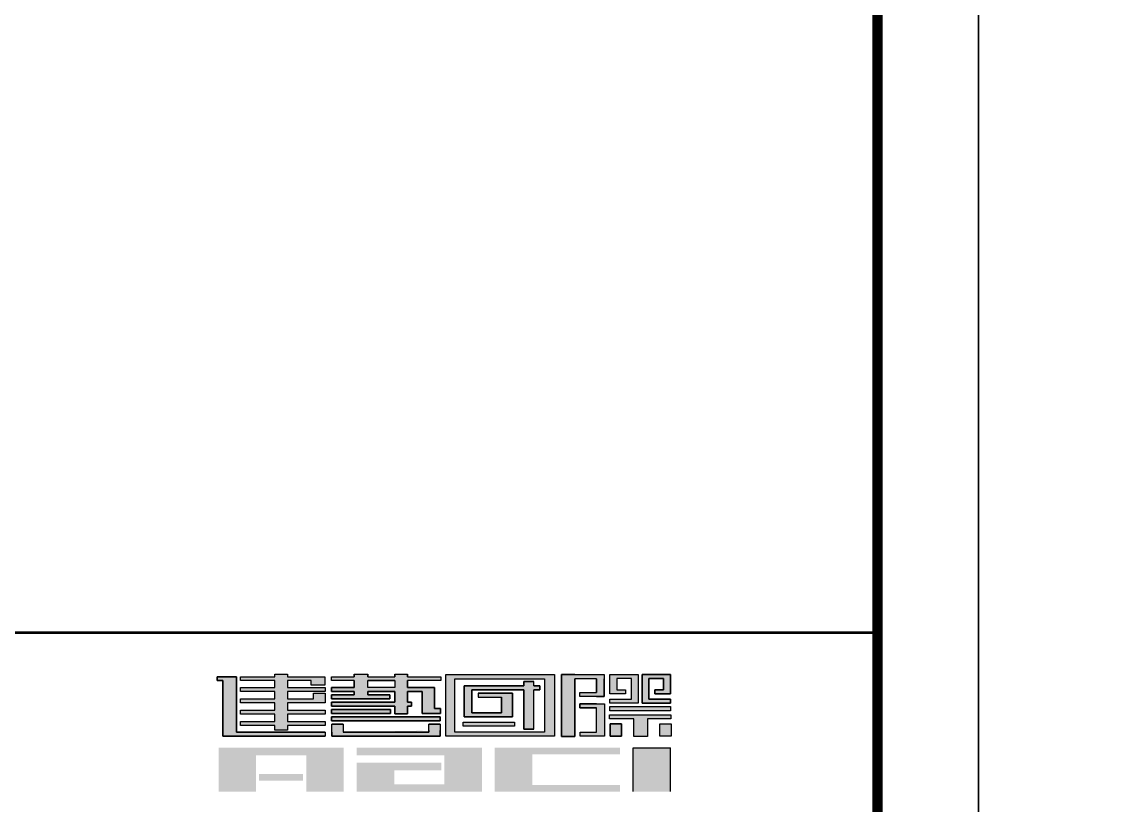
# Model space of a CAD drawing. Extents: x -737978 to 768813, y -372247 to 1140308.
# Drawn here: x -361924 to -351233, y -7196 to 558 of the extents above; entities that cross this region are included whole.
import ezdxf

# ---------------------------------------------------------------- set-up
doc = ezdxf.new("R2010")
doc.units = 0
doc.header["$LTSCALE"] = 1000
doc.header["$MEASUREMENT"] = 0
doc.layers.get('0').update_dxf_attribs({"linetype": 'CONTINUOUS'})
doc.layers.add('PUB_TITLE', color=4, linetype='CONTINUOUS')

# ---------------------------------------------------------------- blocks, each defined once
blk = doc.blocks.new('TQ1')
for points in [[(-48411.3, -392658.4), (-48278.4, -392658.4), (-48278.4, -393041.3), (-47666.3, -393041.3), (-47666.3, -393068.6), (-48372.2, -393068.6), (-48372.2, -392685.8), (-48411.3, -392685.8)], [(-48411.3, -392658.4), (-48278.4, -392658.4), (-48278.4, -393041.3), (-47666.3, -393041.3), (-47666.3, -393068.6), (-48372.2, -393068.6), (-48372.2, -392685.8), (-48411.3, -392685.8)], [(-48012.8, -392732.7), (-48012.8, -392685.8), (-48251.1, -392685.8), (-48251.1, -392658.4), (-48012.8, -392658.4), (-48012.8, -392641.1), (-47926.8, -392641.1), (-47926.8, -392658.4), (-47669, -392658.4), (-47669, -392685.8), (-47669, -392716.9), (-47762.8, -392716.9), (-47762.8, -392685.8), (-47926.8, -392685.8), (-47926.8, -392732.7), (-47666.3, -392732.7), (-47666.3, -392760), (-47926.8, -392760), (-47926.8, -392810.8), (-47747.1, -392810.8), (-47747.1, -392772.3), (-47666.3, -392772.3), (-47666.3, -392810.8), (-47666.3, -392838.1), (-47926.8, -392838.1), (-47926.8, -392888.9), (-47666.3, -392888.9), (-47666.3, -392916.3), (-47926.8, -392916.3), (-47926.8, -392967), (-47666.3, -392967), (-47666.3, -392994.4), (-47926.8, -392994.4), (-47926.8, -393027), (-48012.8, -393027), (-48012.8, -392994.4), (-48251.1, -392994.4), (-48251.1, -392967), (-48012.8, -392967), (-48012.8, -392916.3), (-48251.1, -392916.3), (-48251.1, -392888.9), (-48012.8, -392888.9), (-48012.8, -392838.1), (-48251.1, -392838.1), (-48251.1, -392810.8), (-48012.8, -392810.8), (-48012.8, -392760), (-48251.1, -392760), (-48251.1, -392732.7)], [(-48012.8, -392732.7), (-48012.8, -392685.8), (-48251.1, -392685.8), (-48251.1, -392658.4), (-48012.8, -392658.4), (-48012.8, -392641.1), (-47926.8, -392641.1), (-47926.8, -392658.4), (-47669, -392658.4), (-47669, -392685.8), (-47669, -392716.9), (-47762.8, -392716.9), (-47762.8, -392685.8), (-47926.8, -392685.8), (-47926.8, -392732.7), (-47666.3, -392732.7), (-47666.3, -392760), (-47926.8, -392760), (-47926.8, -392810.8), (-47747.1, -392810.8), (-47747.1, -392772.3), (-47666.3, -392772.3), (-47666.3, -392810.8), (-47666.3, -392838.1), (-47926.8, -392838.1), (-47926.8, -392888.9), (-47666.3, -392888.9), (-47666.3, -392916.3), (-47926.8, -392916.3), (-47926.8, -392967), (-47666.3, -392967), (-47666.3, -392994.4), (-47926.8, -392994.4), (-47926.8, -393027), (-48012.8, -393027), (-48012.8, -392994.4), (-48251.1, -392994.4), (-48251.1, -392967), (-48012.8, -392967), (-48012.8, -392916.3), (-48251.1, -392916.3), (-48251.1, -392888.9), (-48012.8, -392888.9), (-48012.8, -392838.1), (-48251.1, -392838.1), (-48251.1, -392810.8), (-48012.8, -392810.8), (-48012.8, -392760), (-48251.1, -392760), (-48251.1, -392732.7)], [(-45907.8, -392767.8), (-45793.9, -392767.8), (-45793.9, -392674.1), (-45942.3, -392674.1), (-45942.3, -393070.5), (-46036.1, -393070.5), (-46036.1, -392642.8), (-45740.8, -392642.8), (-45740.8, -392795.2), (-45907.8, -392795.2)], [(-45907.8, -392767.8), (-45793.9, -392767.8), (-45793.9, -392674.1), (-45942.3, -392674.1), (-45942.3, -393070.5), (-46036.1, -393070.5), (-46036.1, -392642.8), (-45740.8, -392642.8), (-45740.8, -392795.2), (-45907.8, -392795.2)], [(-45702.1, -392643.5), (-45506.8, -392643.5), (-45506.8, -392840.8), (-45702.1, -392840.8), (-45702.1, -392813.5), (-45551.6, -392813.5), (-45551.6, -392670.9), (-45652.4, -392670.9), (-45652.4, -392749.8), (-45593.1, -392749.8), (-45593.1, -392777.1), (-45702.1, -392777.1)], [(-45702.1, -392643.5), (-45506.8, -392643.5), (-45506.8, -392840.8), (-45702.1, -392840.8), (-45702.1, -392813.5), (-45551.6, -392813.5), (-45551.6, -392670.9), (-45652.4, -392670.9), (-45652.4, -392749.8), (-45593.1, -392749.8), (-45593.1, -392777.1), (-45702.1, -392777.1)], [(-45478, -392643.5), (-45282.6, -392643.5), (-45282.6, -392777.1), (-45391.6, -392777.1), (-45391.6, -392749.8), (-45332.3, -392749.8), (-45332.3, -392670.9), (-45433.1, -392670.9), (-45433.1, -392813.5), (-45282.6, -392813.5), (-45282.6, -392840.8), (-45478, -392840.8)], [(-45478, -392643.5), (-45282.6, -392643.5), (-45282.6, -392777.1), (-45391.6, -392777.1), (-45391.6, -392749.8), (-45332.3, -392749.8), (-45332.3, -392670.9), (-45433.1, -392670.9), (-45433.1, -392813.5), (-45282.6, -392813.5), (-45282.6, -392840.8), (-45478, -392840.8)], [(-46294.6, -392691.6), (-46294.6, -392720.9), (-46708, -392720.9), (-46708, -392935.8), (-46373.9, -392935.8), (-46373.9, -392771.7), (-46610.3, -392771.7), (-46610.3, -392799.1), (-46449.1, -392799.1), (-46449.1, -392908.5), (-46653.3, -392908.5), (-46653.3, -392748.3), (-46294.6, -392748.3), (-46294.6, -393021.7), (-46225.3, -393021.7), (-46225.3, -392748.3), (-46185.2, -392748.3), (-46185.2, -392720.9), (-46225.3, -392720.9), (-46225.3, -392691.6)], [(-46294.6, -392691.6), (-46294.6, -392720.9), (-46708, -392720.9), (-46708, -392935.8), (-46373.9, -392935.8), (-46373.9, -392771.7), (-46610.3, -392771.7), (-46610.3, -392799.1), (-46449.1, -392799.1), (-46449.1, -392908.5), (-46653.3, -392908.5), (-46653.3, -392748.3), (-46294.6, -392748.3), (-46294.6, -393021.7), (-46225.3, -393021.7), (-46225.3, -392748.3), (-46185.2, -392748.3), (-46185.2, -392720.9), (-46225.3, -392720.9), (-46225.3, -392691.6)], [(-45907.8, -392845.9), (-45739.2, -392845.9), (-45739.2, -393068.6), (-45905.9, -393068.6), (-45905.9, -393041.3), (-45793.9, -393041.3), (-45793.9, -392873.3), (-45907.8, -392873.3)], [(-45907.8, -392845.9), (-45739.2, -392845.9), (-45739.2, -393068.6), (-45905.9, -393068.6), (-45905.9, -393041.3), (-45793.9, -393041.3), (-45793.9, -392873.3), (-45907.8, -392873.3)], [(-46358.7, -392972.9), (-46358.7, -393000.3), (-46713.2, -393000.3), (-46713.2, -392972.9)], [(-46358.7, -392972.9), (-46358.7, -393000.3), (-46713.2, -393000.3), (-46713.2, -392972.9)]]:
    blk.add_hatch(color=252).paths.add_polyline_path(points)
h = blk.add_hatch(color=252)
h.paths.add_polyline_path([(-47465.9, -392641.5), (-47372.1, -392641.5), (-47372.1, -392658.4), (-47184.6, -392658.4), (-47184.6, -392641), (-47098.7, -392641), (-47098.7, -392658.4), (-46869, -392658.4), (-46869, -392685.8), (-47098.7, -392685.8), (-47098.7, -392732.7), (-46911.1, -392732.7), (-46911.1, -392878.3), (-46869.6, -392878.3), (-46869.6, -392912.4), (-46997.1, -392912.4), (-46997.1, -392760), (-47098.7, -392760), (-47098.7, -392834.2), (-47071, -392834.2), (-47071, -392861.6), (-47098.7, -392861.6), (-47098.7, -392913.7), (-47184.6, -392913.7), (-47184.6, -392861.6), (-47622.1, -392861.6), (-47622.1, -392834.2), (-47184.6, -392834.2), (-47184.6, -392760), (-47372.1, -392760), (-47372.1, -392783.4), (-47221, -392783.4), (-47221, -392810.8), (-47622.1, -392810.8), (-47622.1, -392783.4), (-47465.9, -392783.4), (-47465.9, -392760), (-47622.1, -392760), (-47622.1, -392732.7), (-47465.9, -392732.7), (-47465.9, -392685.8), (-47622.1, -392685.8), (-47622.1, -392658.4), (-47465.9, -392658.4)])
h.paths.add_polyline_path([(-47372.1, -392685.8), (-47184.6, -392685.8), (-47184.6, -392732.7), (-47372.1, -392732.7)], flags=16)
h = blk.add_hatch(color=252)
h.paths.add_polyline_path([(-46153.3, -393041.3), (-46770.5, -393041.3), (-46770.5, -392674.1), (-46153.3, -392674.1)], flags=16)
h.paths.add_polyline_path([(-46833, -392642.8), (-46082.9, -392642.8), (-46082.9, -393068.6), (-46833, -393068.6)])
h = blk.add_hatch(color=252)
h.paths.add_polyline_path([(-46153.3, -393041.3), (-46770.5, -393041.3), (-46770.5, -392674.1), (-46153.3, -392674.1)], flags=16)
h.paths.add_polyline_path([(-46833, -392642.8), (-46082.9, -392642.8), (-46082.9, -393068.6), (-46833, -393068.6)])
h = blk.add_hatch(color=252)
h.paths.add_polyline_path([(-47621.1, -392986.6), (-47542.9, -392986.6), (-47542.9, -393041.3), (-46949.7, -393041.3), (-46949.7, -392986.6), (-46871.6, -392986.6), (-46871.6, -393068.6), (-47621.1, -393068.6)])
h.paths.add_polyline_path([(-47622.1, -392935.8), (-46872.6, -392935.8), (-46872.6, -392963.1), (-47622.1, -392963.1)])
h.paths.add_polyline_path([(-47622.1, -392885), (-47216.4, -392885), (-47216.4, -392912.4), (-47622.1, -392912.4)])
h = blk.add_hatch(color=252)
h.paths.add_polyline_path([(-47621.1, -392986.6), (-47542.9, -392986.6), (-47542.9, -393041.3), (-46949.7, -393041.3), (-46949.7, -392986.6), (-46871.6, -392986.6), (-46871.6, -393068.6), (-47621.1, -393068.6)])
h.paths.add_polyline_path([(-47622.1, -392935.8), (-46872.6, -392935.8), (-46872.6, -392963.1), (-47622.1, -392963.1)])
h.paths.add_polyline_path([(-47622.1, -392885), (-47216.4, -392885), (-47216.4, -392912.4), (-47622.1, -392912.4)])
h = blk.add_hatch(color=252)
h.paths.add_polyline_path([(-45702.1, -392863.3), (-45282.6, -392863.3), (-45282.6, -392894.6), (-45702.1, -392894.6)])
h.paths.add_polyline_path([(-45705.1, -392921.7), (-45281.3, -392921.7), (-45281.3, -392949.1), (-45442.3, -392949.1), (-45442.3, -393070.8), (-45536, -393070.8), (-45536, -392949.1), (-45705.1, -392949.1)])
h.paths.add_polyline_path([(-45700.1, -392984.6), (-45621.9, -392984.6), (-45621.9, -393069.1), (-45700.1, -393069.1)], flags=17)
h.paths.add_polyline_path([(-45356.4, -392984.6), (-45278.2, -392984.6), (-45278.2, -393069.1), (-45356.4, -393069.1)])
h = blk.add_hatch(color=252)
h.paths.add_polyline_path([(-45702.1, -392863.3), (-45282.6, -392863.3), (-45282.6, -392894.6), (-45702.1, -392894.6)])
h.paths.add_polyline_path([(-45705.1, -392921.7), (-45281.3, -392921.7), (-45281.3, -392949.1), (-45442.3, -392949.1), (-45442.3, -393070.8), (-45536, -393070.8), (-45536, -392949.1), (-45705.1, -392949.1)])
h.paths.add_polyline_path([(-45700.1, -392984.6), (-45621.9, -392984.6), (-45621.9, -393069.1), (-45700.1, -393069.1)], flags=17)
h.paths.add_polyline_path([(-45356.4, -392984.6), (-45278.2, -392984.6), (-45278.2, -393069.1), (-45356.4, -393069.1)])
h = blk.add_hatch(color=252)
h.paths.add_polyline_path([(-47542.9, -392986.6), (-47621.1, -392986.6), (-47621.1, -393068.6), (-46871.6, -393068.6), (-46871.6, -392986.6), (-46949.7, -392986.6), (-46949.7, -393041.3), (-47542.9, -393041.3)])
h.paths.add_polyline_path([(-46871.6, -393068.6), (-47621.1, -393068.6)], flags=17)
h.paths.add_polyline_path([(-47542.9, -393041.3), (-46949.7, -393041.3)], flags=16)
h.paths.add_polyline_path([(-47542.9, -393041.3), (-46958, -393041.3)], flags=16)
h.paths.add_polyline_path([(-47542.9, -393029.6), (-47542.9, -393041.3)], flags=16)
h.paths.add_polyline_path([(-47621.1, -393068.6), (-47621.1, -393029.6)], flags=16)
h.paths.add_polyline_path([(-46879.9, -393068.6), (-47621.1, -393068.6)], flags=16)
edge = h.paths.add_edge_path(flags=17)
edge.add_line((-46949.7, -393029.6), (-46949.7, -393041.3))
edge.add_line((-46871.6, -393068.6), (-46871.6, -393029.6))
edge.add_line((-47621.1, -393041.3), (-47621.1, -393068.6))
h = blk.add_hatch(color=252)
h.paths.add_polyline_path([(-47448.8, -393252.5), (-47448.8, -393451.9), (-46584.8, -393451.9), (-46584.8, -393149.5), (-47448.8, -393149.5), (-47448.8, -393200.8), (-46844, -393200.8), (-46844, -393400.5), (-47189.6, -393400.5), (-47189.6, -393303.8), (-46865, -393303.8), (-46865, -393252.5)])
h.paths.add_polyline_path([(-48121.9, -393330.9), (-47818.3, -393330.9), (-47818.3, -393376.3), (-48121.9, -393376.3)], flags=17)
h.paths.add_polyline_path([(-48142.9, -393200.8), (-47797.3, -393200.8), (-47797.3, -393451.9), (-47538.1, -393451.9), (-47538.1, -393149.5), (-48402.1, -393149.5), (-48402.1, -393451.9), (-48142.9, -393451.9)])
h.paths.add_polyline_path([(-45542.3, -393451.9), (-45542.3, -393149.5), (-45283.1, -393149.5), (-45283.1, -393451.9)])
h.paths.add_polyline_path([(-45631.5, -393451.9), (-45631.5, -393406.5), (-46236.3, -393406.5), (-46236.3, -393194.8), (-45631.5, -393194.8), (-45631.5, -393149.5), (-46495.5, -393149.5), (-46495.5, -393451.9)])
edge = h.paths.add_edge_path()
edge.add_line((-47448.8, -393451.9), (-47283.7, -393451.9))
at = {"color": 252}
for p, q in [((-48411.3, -392658.4), (-48411.3, -392685.8)), ((-48278.4, -392658.4), (-48411.3, -392658.4)), ((-48411.3, -392658.4), (-48411.3, -392685.8)), ((-48278.4, -392658.4), (-48411.3, -392658.4)), ((-48411.3, -392685.8), (-48411.3, -392658.4)), ((-48411.3, -392658.4), (-48278.4, -392658.4)), ((-48411.3, -392685.8), (-48411.3, -392658.4)), ((-48411.3, -392658.4), (-48278.4, -392658.4)), ((-48278.4, -393041.3), (-48278.4, -392658.4)), ((-48278.4, -393041.3), (-48278.4, -392658.4)), ((-48278.4, -392658.4), (-48278.4, -393041.3)), ((-48278.4, -392658.4), (-48278.4, -393041.3)), ((-48251.1, -392658.4), (-48012.8, -392658.4)), ((-48251.1, -392685.8), (-48251.1, -392658.4)), ((-48251.1, -392658.4), (-48012.8, -392658.4)), ((-48251.1, -392685.8), (-48251.1, -392658.4)), ((-48012.8, -392641.1), (-47926.8, -392641.1)), ((-48012.8, -392658.4), (-48012.8, -392641.1)), ((-48012.8, -392641.1), (-47926.8, -392641.1)), ((-48012.8, -392658.4), (-48012.8, -392641.1)), ((-47926.8, -392641.1), (-47926.8, -392658.4)), ((-47926.8, -392641.1), (-47926.8, -392658.4)), ((-47926.8, -392658.4), (-47669, -392658.4)), ((-47926.8, -392658.4), (-47669, -392658.4)), ((-47669, -392658.4), (-47669, -392685.8)), ((-47669, -392658.4), (-47669, -392685.8)), ((-47622.1, -392685.8), (-47622.1, -392658.4)), ((-47622.1, -392685.8), (-47622.1, -392658.4)), ((-47622.1, -392685.8), (-47622.1, -392658.4)), ((-47622.1, -392685.8), (-47622.1, -392658.4)), ((-47622.1, -392658.4), (-47465.9, -392658.4)), ((-47465.9, -392641.5), (-47465.9, -392658.4)), ((-47465.9, -392641.5), (-47372.1, -392641.5)), ((-47462, -392641.5), (-47372.1, -392641.5)), ((-47372.1, -392658.4), (-47372.1, -392641.5)), ((-47372.1, -392658.4), (-47184.6, -392658.4)), ((-47344.8, -392658.4), (-47184.6, -392658.4)), ((-47184.6, -392641), (-47184.6, -392658.4)), ((-47184.6, -392641), (-47098.7, -392641)), ((-47098.7, -392658.4), (-47098.7, -392641)), ((-47098.7, -392658.4), (-46869, -392658.4)), ((-47047.2, -392658.4), (-46869, -392658.4)), ((-47047.2, -392658.4), (-46869, -392658.4)), ((-47047.2, -392658.4), (-46869, -392658.4)), ((-46869, -392658.4), (-46869, -392685.8)), ((-46869, -392658.4), (-46869, -392685.8)), ((-46869, -392658.4), (-46869, -392685.8)), ((-46869, -392658.4), (-46869, -392685.8)), ((-46833, -393068.6), (-46833, -392642.8)), ((-46833, -392642.8), (-46082.9, -392642.8)), ((-46833, -393068.6), (-46833, -392642.8)), ((-46833, -392642.8), (-46082.9, -392642.8)), ((-46770.5, -392674.1), (-46153.3, -392674.1)), ((-46770.5, -393041.3), (-46770.5, -392674.1)), ((-46770.5, -392674.1), (-46153.3, -392674.1)), ((-46770.5, -393041.3), (-46770.5, -392674.1)), ((-46153.3, -392674.1), (-46153.3, -393041.3)), ((-46153.3, -392674.1), (-46153.3, -393041.3)), ((-46082.9, -392642.8), (-46082.9, -393068.6)), ((-46082.9, -392642.8), (-46082.9, -393068.6)), ((-46036.1, -392642.8), (-46036.1, -393070.5)), ((-45942.3, -392642.8), (-46036.1, -392642.8)), ((-46036.1, -392642.8), (-46036.1, -393070.5)), ((-45942.3, -392642.8), (-46036.1, -392642.8)), ((-46036.1, -392642.8), (-45740.8, -392642.8)), ((-46036.1, -393070.5), (-46036.1, -392642.8)), ((-46036.1, -392642.8), (-46036.1, -393070.5)), ((-45942.3, -392642.8), (-46036.1, -392642.8)), ((-46036.1, -392642.8), (-46036.1, -393070.5)), ((-45942.3, -392642.8), (-46036.1, -392642.8)), ((-46036.1, -392642.8), (-45740.8, -392642.8)), ((-46036.1, -393070.5), (-46036.1, -392642.8)), ((-45942.3, -392642.8), (-45740.8, -392642.8)), ((-45942.3, -392642.8), (-45740.8, -392642.8)), ((-45942.3, -392642.8), (-45740.8, -392642.8)), ((-45942.3, -392642.8), (-45740.8, -392642.8)), ((-45793.9, -392674.1), (-45942.3, -392674.1)), ((-45942.3, -393070.5), (-45942.3, -392674.1)), ((-45793.9, -392674.1), (-45942.3, -392674.1)), ((-45942.3, -393070.5), (-45942.3, -392674.1)), ((-45942.3, -392674.1), (-45942.3, -393070.5)), ((-45793.9, -392674.1), (-45942.3, -392674.1)), ((-45793.9, -392674.1), (-45942.3, -392674.1)), ((-45942.3, -393070.5), (-45942.3, -392674.1)), ((-45793.9, -392674.1), (-45942.3, -392674.1)), ((-45942.3, -393070.5), (-45942.3, -392674.1)), ((-45942.3, -392674.1), (-45942.3, -393070.5)), ((-45793.9, -392674.1), (-45942.3, -392674.1)), ((-45793.9, -392674.1), (-45793.9, -392767.8)), ((-45793.9, -392674.1), (-45793.9, -392767.8)), ((-45793.9, -392767.8), (-45793.9, -392674.1)), ((-45793.9, -392674.1), (-45793.9, -392767.8)), ((-45793.9, -392674.1), (-45793.9, -392767.8)), ((-45793.9, -392767.8), (-45793.9, -392674.1)), ((-45740.8, -392642.8), (-45740.8, -392674.1)), ((-45740.8, -392642.8), (-45740.8, -392674.1)), ((-45740.8, -392642.8), (-45740.8, -392795.2)), ((-45740.8, -392642.8), (-45740.8, -392674.1)), ((-45740.8, -392642.8), (-45740.8, -392674.1)), ((-45740.8, -392642.8), (-45740.8, -392795.2)), ((-45740.8, -392795.2), (-45740.8, -392674.1)), ((-45740.8, -392795.2), (-45740.8, -392674.1)), ((-45740.8, -392795.2), (-45740.8, -392674.1)), ((-45740.8, -392795.2), (-45740.8, -392674.1)), ((-45702.1, -392643.5), (-45506.8, -392643.5)), ((-45702.1, -392777.1), (-45702.1, -392643.5)), ((-45702.1, -392777.1), (-45702.1, -392643.5)), ((-45702.1, -392643.5), (-45506.8, -392643.5)), ((-45702.1, -392643.5), (-45506.8, -392643.5)), ((-45702.1, -392777.1), (-45702.1, -392643.5)), ((-45702.1, -392643.5), (-45506.8, -392643.5)), ((-45702.1, -392777.1), (-45702.1, -392643.5)), ((-45702.1, -392777.1), (-45702.1, -392643.5)), ((-45702.1, -392643.5), (-45506.8, -392643.5)), ((-45702.1, -392643.5), (-45506.8, -392643.5)), ((-45702.1, -392777.1), (-45702.1, -392643.5)), ((-45652.4, -392670.9), (-45652.4, -392749.8)), ((-45551.6, -392670.9), (-45652.4, -392670.9)), ((-45652.4, -392670.9), (-45652.4, -392749.8)), ((-45551.6, -392670.9), (-45652.4, -392670.9)), ((-45652.4, -392670.9), (-45652.4, -392749.8)), ((-45551.6, -392670.9), (-45652.4, -392670.9)), ((-45652.4, -392670.9), (-45652.4, -392749.8)), ((-45551.6, -392670.9), (-45652.4, -392670.9)), ((-45652.4, -392670.9), (-45652.4, -392749.8)), ((-45551.6, -392670.9), (-45652.4, -392670.9)), ((-45652.4, -392670.9), (-45652.4, -392749.8)), ((-45551.6, -392670.9), (-45652.4, -392670.9)), ((-45551.6, -392813.5), (-45551.6, -392670.9)), ((-45551.6, -392813.5), (-45551.6, -392670.9)), ((-45551.6, -392813.5), (-45551.6, -392670.9)), ((-45551.6, -392813.5), (-45551.6, -392670.9)), ((-45551.6, -392813.5), (-45551.6, -392670.9)), ((-45551.6, -392813.5), (-45551.6, -392670.9)), ((-45506.8, -392643.5), (-45506.8, -392840.8)), ((-45506.8, -392643.5), (-45506.8, -392840.8)), ((-45506.8, -392643.5), (-45506.8, -392840.8)), ((-45506.8, -392643.5), (-45506.8, -392840.8)), ((-45506.8, -392643.5), (-45506.8, -392840.8)), ((-45506.8, -392643.5), (-45506.8, -392840.8)), ((-45478, -392643.5), (-45478, -392840.8)), ((-45282.6, -392643.5), (-45478, -392643.5)), ((-45478, -392643.5), (-45282.6, -392643.5)), ((-45478, -392840.8), (-45478, -392643.5)), ((-45478, -392643.5), (-45282.6, -392643.5)), ((-45478, -392643.5), (-45478, -392840.8)), ((-45282.6, -392643.5), (-45478, -392643.5)), ((-45478, -392840.8), (-45478, -392643.5)), ((-45478, -392643.5), (-45282.6, -392643.5)), ((-45478, -392840.8), (-45478, -392643.5)), ((-45478, -392643.5), (-45282.6, -392643.5)), ((-45478, -392840.8), (-45478, -392643.5)), ((-45433.1, -392670.9), (-45332.3, -392670.9)), ((-45433.1, -392813.5), (-45433.1, -392670.9)), ((-45433.1, -392670.9), (-45433.1, -392813.5)), ((-45332.3, -392670.9), (-45433.1, -392670.9)), ((-45433.1, -392670.9), (-45433.1, -392813.5)), ((-45332.3, -392670.9), (-45433.1, -392670.9)), ((-45433.1, -392670.9), (-45332.3, -392670.9)), ((-45433.1, -392813.5), (-45433.1, -392670.9)), ((-45433.1, -392670.9), (-45433.1, -392813.5)), ((-45332.3, -392670.9), (-45433.1, -392670.9)), ((-45433.1, -392670.9), (-45433.1, -392813.5)), ((-45332.3, -392670.9), (-45433.1, -392670.9)), ((-45332.3, -392670.9), (-45332.3, -392749.8)), ((-45332.3, -392749.8), (-45332.3, -392670.9)), ((-45332.3, -392749.8), (-45332.3, -392670.9)), ((-45332.3, -392670.9), (-45332.3, -392749.8)), ((-45332.3, -392749.8), (-45332.3, -392670.9)), ((-45332.3, -392749.8), (-45332.3, -392670.9)), ((-45282.6, -392777.1), (-45282.6, -392643.5)), ((-45282.6, -392643.5), (-45282.6, -392777.1)), ((-45282.6, -392643.5), (-45282.6, -392777.1)), ((-45282.6, -392777.1), (-45282.6, -392643.5)), ((-45282.6, -392643.5), (-45282.6, -392777.1)), ((-45282.6, -392643.5), (-45282.6, -392777.1)), ((-48411.3, -392685.8), (-48372.2, -392685.8)), ((-48411.3, -392685.8), (-48372.2, -392685.8)), ((-48372.2, -392685.8), (-48411.3, -392685.8)), ((-48372.2, -392685.8), (-48411.3, -392685.8)), ((-48372.2, -392685.8), (-48372.2, -393068.6)), ((-48372.2, -392685.8), (-48372.2, -393068.6)), ((-48372.2, -393068.6), (-48372.2, -392685.8)), ((-48372.2, -393068.6), (-48372.2, -392685.8)), ((-48012.8, -392685.8), (-48251.1, -392685.8)), ((-48012.8, -392685.8), (-48251.1, -392685.8)), ((-48251.1, -392732.7), (-48012.8, -392732.7)), ((-48251.1, -392760), (-48251.1, -392732.7)), ((-48251.1, -392732.7), (-48012.8, -392732.7)), ((-48251.1, -392760), (-48251.1, -392732.7)), ((-48012.8, -392732.7), (-48012.8, -392685.8)), ((-48012.8, -392732.7), (-48012.8, -392685.8)), ((-47926.8, -392685.8), (-47926.8, -392732.7)), ((-47762.8, -392685.8), (-47926.8, -392685.8)), ((-47926.8, -392685.8), (-47926.8, -392732.7)), ((-47762.8, -392685.8), (-47926.8, -392685.8)), ((-47926.8, -392732.7), (-47666.3, -392732.7)), ((-47926.8, -392732.7), (-47666.3, -392732.7)), ((-47762.8, -392716.9), (-47762.8, -392685.8)), ((-47762.8, -392716.9), (-47762.8, -392685.8)), ((-47669, -392716.9), (-47762.8, -392716.9)), ((-47669, -392716.9), (-47762.8, -392716.9)), ((-47669, -392685.8), (-47669, -392716.9)), ((-47669, -392685.8), (-47669, -392716.9)), ((-47666.3, -392732.7), (-47666.3, -392760)), ((-47666.3, -392732.7), (-47666.3, -392760)), ((-47465.9, -392685.8), (-47622.1, -392685.8)), ((-47465.9, -392685.8), (-47622.1, -392685.8)), ((-47622.1, -392732.7), (-47622.1, -392760)), ((-47465.9, -392732.7), (-47622.1, -392732.7)), ((-47622.1, -392732.7), (-47622.1, -392760)), ((-47465.9, -392732.7), (-47622.1, -392732.7)), ((-47465.9, -392685.8), (-47465.9, -392732.7)), ((-47465.9, -392707.7), (-47465.9, -392732.7)), ((-47372.1, -392732.7), (-47372.1, -392685.8)), ((-47184.6, -392685.8), (-47372.1, -392685.8)), ((-47372.1, -392732.7), (-47372.1, -392707.7)), ((-47184.6, -392732.7), (-47372.1, -392732.7)), ((-47184.6, -392732.7), (-47372.1, -392732.7)), ((-47184.6, -392685.8), (-47184.6, -392732.7)), ((-47098.7, -392732.7), (-47098.7, -392685.8)), ((-46869, -392685.8), (-47098.7, -392685.8)), ((-47098.7, -392732.7), (-47098.7, -392707.4)), ((-46911.1, -392732.7), (-47098.7, -392732.7)), ((-46911.1, -392732.7), (-47098.7, -392732.7)), ((-46869, -392685.8), (-47047.2, -392685.8)), ((-46869, -392685.8), (-47047.2, -392685.8)), ((-46869, -392685.8), (-47047.2, -392685.8)), ((-46911.1, -392878.3), (-46911.1, -392732.7)), ((-46911.1, -392878.3), (-46911.1, -392732.7)), ((-46708, -392720.9), (-46708, -392935.8)), ((-46294.6, -392720.9), (-46708, -392720.9)), ((-46708, -392720.9), (-46294.6, -392720.9)), ((-46708, -392935.8), (-46708, -392720.9)), ((-46708, -392720.9), (-46708, -392935.8)), ((-46294.6, -392720.9), (-46708, -392720.9)), ((-46708, -392720.9), (-46294.6, -392720.9)), ((-46708, -392935.8), (-46708, -392720.9)), ((-46653.3, -392748.3), (-46294.6, -392748.3)), ((-46653.3, -392908.5), (-46653.3, -392748.3)), ((-46653.3, -392748.3), (-46653.3, -392908.5)), ((-46294.6, -392748.3), (-46653.3, -392748.3)), ((-46653.3, -392748.3), (-46294.6, -392748.3)), ((-46653.3, -392908.5), (-46653.3, -392748.3)), ((-46653.3, -392748.3), (-46653.3, -392908.5)), ((-46294.6, -392748.3), (-46653.3, -392748.3)), ((-46294.6, -392691.6), (-46294.6, -392720.9)), ((-46294.6, -392691.6), (-46225.3, -392691.6)), ((-46294.6, -392720.9), (-46294.6, -392691.6)), ((-46225.3, -392691.6), (-46294.6, -392691.6)), ((-46294.6, -392691.6), (-46294.6, -392720.9)), ((-46294.6, -392691.6), (-46225.3, -392691.6)), ((-46294.6, -392720.9), (-46294.6, -392691.6)), ((-46225.3, -392691.6), (-46294.6, -392691.6)), ((-46294.6, -392748.3), (-46294.6, -393021.7)), ((-46294.6, -393021.7), (-46294.6, -392748.3)), ((-46294.6, -392748.3), (-46294.6, -393021.7)), ((-46294.6, -393021.7), (-46294.6, -392748.3)), ((-46225.3, -392720.9), (-46225.3, -392691.6)), ((-46225.3, -392720.9), (-46225.3, -392691.6)), ((-46225.3, -392720.9), (-46225.3, -392691.6)), ((-46225.3, -392720.9), (-46225.3, -392691.6)), ((-46225.3, -392720.9), (-46185.2, -392720.9)), ((-46185.2, -392720.9), (-46225.3, -392720.9)), ((-46225.3, -392720.9), (-46185.2, -392720.9)), ((-46185.2, -392720.9), (-46225.3, -392720.9)), ((-46185.2, -392748.3), (-46225.3, -392748.3)), ((-46225.3, -393021.7), (-46225.3, -392748.3)), ((-46225.3, -392748.3), (-46185.2, -392748.3)), ((-46225.3, -393021.7), (-46225.3, -392748.3)), ((-46185.2, -392748.3), (-46225.3, -392748.3)), ((-46225.3, -393021.7), (-46225.3, -392748.3)), ((-46225.3, -392748.3), (-46185.2, -392748.3)), ((-46225.3, -393021.7), (-46225.3, -392748.3)), ((-46185.2, -392720.9), (-46185.2, -392748.3)), ((-46185.2, -392748.3), (-46185.2, -392720.9)), ((-46185.2, -392720.9), (-46185.2, -392748.3)), ((-46185.2, -392748.3), (-46185.2, -392720.9)), ((-45652.4, -392749.8), (-45593.1, -392749.8)), ((-45652.4, -392749.8), (-45593.1, -392749.8)), ((-45652.4, -392749.8), (-45593.1, -392749.8)), ((-45652.4, -392749.8), (-45593.1, -392749.8)), ((-45652.4, -392749.8), (-45593.1, -392749.8)), ((-45652.4, -392749.8), (-45593.1, -392749.8)), ((-45593.1, -392749.8), (-45593.1, -392777.1)), ((-45593.1, -392749.8), (-45593.1, -392749.8)), ((-45593.1, -392749.8), (-45593.1, -392749.8)), ((-45593.1, -392749.8), (-45593.1, -392777.1)), ((-45593.1, -392749.8), (-45593.1, -392777.1)), ((-45593.1, -392749.8), (-45593.1, -392777.1)), ((-45593.1, -392749.8), (-45593.1, -392749.8)), ((-45593.1, -392749.8), (-45593.1, -392749.8)), ((-45593.1, -392749.8), (-45593.1, -392777.1)), ((-45593.1, -392749.8), (-45593.1, -392777.1)), ((-45391.6, -392749.8), (-45391.6, -392777.1)), ((-45391.6, -392749.8), (-45391.6, -392749.8)), ((-45391.6, -392749.8), (-45391.6, -392749.8)), ((-45332.3, -392749.8), (-45391.6, -392749.8)), ((-45391.6, -392749.8), (-45332.3, -392749.8)), ((-45391.6, -392777.1), (-45391.6, -392749.8)), ((-45391.6, -392749.8), (-45332.3, -392749.8)), ((-45391.6, -392777.1), (-45391.6, -392749.8)), ((-45391.6, -392749.8), (-45391.6, -392777.1)), ((-45391.6, -392749.8), (-45391.6, -392749.8)), ((-45391.6, -392749.8), (-45391.6, -392749.8)), ((-45332.3, -392749.8), (-45391.6, -392749.8)), ((-45391.6, -392749.8), (-45332.3, -392749.8)), ((-45391.6, -392777.1), (-45391.6, -392749.8)), ((-45391.6, -392749.8), (-45332.3, -392749.8)), ((-45391.6, -392777.1), (-45391.6, -392749.8)), ((-48012.8, -392760), (-48251.1, -392760)), ((-48012.8, -392760), (-48251.1, -392760)), ((-48251.1, -392810.8), (-48012.8, -392810.8)), ((-48251.1, -392838.1), (-48251.1, -392810.8)), ((-48251.1, -392810.8), (-48012.8, -392810.8)), ((-48251.1, -392838.1), (-48251.1, -392810.8)), ((-48012.8, -392810.8), (-48012.8, -392760)), ((-48012.8, -392810.8), (-48012.8, -392760)), ((-47926.8, -392760), (-47926.8, -392810.8)), ((-47666.3, -392760), (-47926.8, -392760)), ((-47926.8, -392760), (-47926.8, -392810.8)), ((-47666.3, -392760), (-47926.8, -392760)), ((-47926.8, -392810.8), (-47747.1, -392810.8)), ((-47926.8, -392810.8), (-47747.1, -392810.8)), ((-47747.1, -392772.3), (-47666.3, -392772.3)), ((-47747.1, -392810.8), (-47747.1, -392772.3)), ((-47747.1, -392772.3), (-47666.3, -392772.3)), ((-47747.1, -392810.8), (-47747.1, -392772.3)), ((-47666.3, -392772.3), (-47666.3, -392810.8)), ((-47666.3, -392772.3), (-47666.3, -392810.8)), ((-47666.3, -392810.8), (-47666.3, -392838.1)), ((-47666.3, -392810.8), (-47666.3, -392838.1)), ((-47622.1, -392760), (-47465.9, -392760)), ((-47622.1, -392760), (-47465.9, -392760)), ((-47622.1, -392783.4), (-47622.1, -392810.8)), ((-47465.9, -392783.4), (-47622.1, -392783.4)), ((-47622.1, -392783.4), (-47622.1, -392810.8)), ((-47465.9, -392783.4), (-47622.1, -392783.4)), ((-47622.1, -392810.8), (-47221, -392810.8)), ((-47622.1, -392810.8), (-47221, -392810.8)), ((-47465.9, -392760), (-47465.9, -392783.4)), ((-47465.9, -392760), (-47465.9, -392783.4)), ((-47372.1, -392760), (-47184.6, -392760)), ((-47372.1, -392783.4), (-47372.1, -392760)), ((-47372.1, -392760), (-47184.6, -392760)), ((-47372.1, -392783.4), (-47372.1, -392760)), ((-47221, -392783.4), (-47372.1, -392783.4)), ((-47221, -392783.4), (-47372.1, -392783.4)), ((-47221, -392810.8), (-47221, -392783.4)), ((-47221, -392810.8), (-47221, -392783.4)), ((-47184.6, -392760), (-47184.6, -392834.2)), ((-47184.6, -392760), (-47184.6, -392834.2)), ((-47098.7, -392760), (-46997.1, -392760)), ((-47098.7, -392834.2), (-47098.7, -392760)), ((-47098.7, -392760), (-46997.1, -392760)), ((-47098.7, -392834.2), (-47098.7, -392760)), ((-46997.1, -392760), (-46997.1, -392912.4)), ((-46997.1, -392760), (-46997.1, -392912.4)), ((-46610.3, -392771.7), (-46610.3, -392799.1)), ((-46373.9, -392771.7), (-46610.3, -392771.7)), ((-46610.3, -392771.7), (-46373.9, -392771.7)), ((-46610.3, -392771.7), (-46610.3, -392771.7)), ((-46610.3, -392771.7), (-46610.3, -392799.1)), ((-46610.3, -392771.7), (-46610.3, -392799.1)), ((-46373.9, -392771.7), (-46610.3, -392771.7)), ((-46610.3, -392771.7), (-46373.9, -392771.7)), ((-46610.3, -392771.7), (-46610.3, -392771.7)), ((-46610.3, -392771.7), (-46610.3, -392799.1)), ((-46610.3, -392799.1), (-46449.1, -392799.1)), ((-46610.3, -392799.1), (-46449.1, -392799.1)), ((-46610.3, -392799.1), (-46449.1, -392799.1)), ((-46610.3, -392799.1), (-46449.1, -392799.1)), ((-46449.1, -392799.1), (-46449.1, -392908.5)), ((-46449.1, -392908.5), (-46449.1, -392799.1)), ((-46449.1, -392799.1), (-46449.1, -392908.5)), ((-46449.1, -392908.5), (-46449.1, -392799.1)), ((-46373.9, -392935.8), (-46373.9, -392771.7)), ((-46373.9, -392771.7), (-46373.9, -392935.8)), ((-46373.9, -392935.8), (-46373.9, -392771.7)), ((-46373.9, -392771.7), (-46373.9, -392935.8)), ((-45907.8, -392767.8), (-45793.9, -392767.8)), ((-45907.8, -392795.2), (-45907.8, -392767.8)), ((-45907.8, -392767.8), (-45793.9, -392767.8)), ((-45907.8, -392795.2), (-45907.8, -392767.8)), ((-45907.8, -392795.2), (-45907.8, -392767.8)), ((-45907.8, -392767.8), (-45793.9, -392767.8)), ((-45907.8, -392767.8), (-45793.9, -392767.8)), ((-45907.8, -392795.2), (-45907.8, -392767.8)), ((-45907.8, -392767.8), (-45793.9, -392767.8)), ((-45907.8, -392795.2), (-45907.8, -392767.8)), ((-45907.8, -392795.2), (-45907.8, -392767.8)), ((-45907.8, -392767.8), (-45793.9, -392767.8)), ((-45793.9, -392795.2), (-45907.8, -392795.2)), ((-45793.9, -392795.2), (-45907.8, -392795.2)), ((-45740.8, -392795.2), (-45907.8, -392795.2)), ((-45793.9, -392795.2), (-45907.8, -392795.2)), ((-45793.9, -392795.2), (-45907.8, -392795.2)), ((-45740.8, -392795.2), (-45907.8, -392795.2)), ((-45793.9, -392795.2), (-45740.8, -392795.2)), ((-45793.9, -392795.2), (-45740.8, -392795.2)), ((-45793.9, -392795.2), (-45740.8, -392795.2)), ((-45793.9, -392795.2), (-45740.8, -392795.2)), ((-45593.1, -392777.1), (-45702.1, -392777.1)), ((-45593.1, -392777.1), (-45702.1, -392777.1)), ((-45593.1, -392777.1), (-45702.1, -392777.1)), ((-45593.1, -392777.1), (-45702.1, -392777.1)), ((-45593.1, -392777.1), (-45702.1, -392777.1)), ((-45593.1, -392777.1), (-45702.1, -392777.1)), ((-45702.1, -392813.5), (-45551.6, -392813.5)), ((-45702.1, -392840.8), (-45702.1, -392813.5)), ((-45702.1, -392813.5), (-45551.6, -392813.5)), ((-45702.1, -392840.8), (-45702.1, -392813.5)), ((-45702.1, -392813.5), (-45551.6, -392813.5)), ((-45702.1, -392840.8), (-45702.1, -392813.5)), ((-45702.1, -392813.5), (-45551.6, -392813.5)), ((-45702.1, -392840.8), (-45702.1, -392813.5)), ((-45702.1, -392813.5), (-45551.6, -392813.5)), ((-45702.1, -392840.8), (-45702.1, -392813.5)), ((-45702.1, -392813.5), (-45551.6, -392813.5)), ((-45702.1, -392840.8), (-45702.1, -392813.5)), ((-45282.6, -392813.5), (-45433.1, -392813.5)), ((-45433.1, -392813.5), (-45282.6, -392813.5)), ((-45282.6, -392813.5), (-45433.1, -392813.5)), ((-45433.1, -392813.5), (-45282.6, -392813.5)), ((-45433.1, -392813.5), (-45282.6, -392813.5)), ((-45433.1, -392813.5), (-45282.6, -392813.5)), ((-45391.6, -392777.1), (-45282.6, -392777.1)), ((-45282.6, -392777.1), (-45391.6, -392777.1)), ((-45282.6, -392777.1), (-45391.6, -392777.1)), ((-45391.6, -392777.1), (-45282.6, -392777.1)), ((-45282.6, -392777.1), (-45391.6, -392777.1)), ((-45282.6, -392777.1), (-45391.6, -392777.1)), ((-45282.6, -392840.8), (-45282.6, -392813.5)), ((-45282.6, -392813.5), (-45282.6, -392840.8)), ((-45282.6, -392840.8), (-45282.6, -392813.5)), ((-45282.6, -392813.5), (-45282.6, -392840.8)), ((-45282.6, -392813.5), (-45282.6, -392840.8)), ((-45282.6, -392813.5), (-45282.6, -392840.8)), ((-48012.8, -392838.1), (-48251.1, -392838.1)), ((-48012.8, -392838.1), (-48251.1, -392838.1)), ((-48251.1, -392888.9), (-48012.8, -392888.9)), ((-48251.1, -392916.3), (-48251.1, -392888.9)), ((-48251.1, -392888.9), (-48012.8, -392888.9)), ((-48251.1, -392916.3), (-48251.1, -392888.9)), ((-48012.8, -392888.9), (-48012.8, -392838.1)), ((-48012.8, -392888.9), (-48012.8, -392838.1)), ((-47926.8, -392838.1), (-47926.8, -392888.9)), ((-47666.3, -392838.1), (-47926.8, -392838.1)), ((-47926.8, -392838.1), (-47926.8, -392888.9)), ((-47666.3, -392838.1), (-47926.8, -392838.1)), ((-47926.8, -392888.9), (-47666.3, -392888.9)), ((-47926.8, -392888.9), (-47666.3, -392888.9)), ((-47666.3, -392888.9), (-47666.3, -392916.3)), ((-47666.3, -392888.9), (-47666.3, -392916.3)), ((-47622.1, -392834.2), (-47622.1, -392861.6)), ((-47184.6, -392834.2), (-47622.1, -392834.2)), ((-47622.1, -392834.2), (-47622.1, -392861.6)), ((-47184.6, -392834.2), (-47622.1, -392834.2)), ((-47622.1, -392861.6), (-47184.6, -392861.6)), ((-47622.1, -392861.6), (-47184.6, -392861.6)), ((-47622.1, -392885), (-47622.1, -392912.4)), ((-47216.4, -392885), (-47622.1, -392885)), ((-47622.1, -392885), (-47622.1, -392912.4)), ((-47216.4, -392885), (-47622.1, -392885)), ((-47216.4, -392912.4), (-47216.4, -392885)), ((-47216.4, -392912.4), (-47216.4, -392885)), ((-47184.6, -392861.6), (-47184.6, -392913.7)), ((-47184.6, -392861.6), (-47184.6, -392913.7)), ((-47071, -392834.2), (-47098.7, -392834.2)), ((-47071, -392834.2), (-47098.7, -392834.2)), ((-47098.7, -392861.6), (-47071, -392861.6)), ((-47098.7, -392913.7), (-47098.7, -392861.6)), ((-47098.7, -392861.6), (-47071, -392861.6)), ((-47098.7, -392913.7), (-47098.7, -392861.6)), ((-47071, -392861.6), (-47071, -392834.2)), ((-47071, -392861.6), (-47071, -392834.2)), ((-46869.6, -392878.3), (-46911.1, -392878.3)), ((-46869.6, -392878.3), (-46911.1, -392878.3)), ((-46869.6, -392912.4), (-46869.6, -392878.3)), ((-46869.6, -392912.4), (-46869.6, -392878.3)), ((-45907.8, -392845.9), (-45907.8, -392873.3)), ((-45793.9, -392845.9), (-45907.8, -392845.9)), ((-45907.8, -392845.9), (-45907.8, -392873.3)), ((-45793.9, -392845.9), (-45907.8, -392845.9)), ((-45907.8, -392873.3), (-45907.8, -392845.9)), ((-45907.8, -392845.9), (-45739.2, -392845.9)), ((-45907.8, -392845.9), (-45907.8, -392873.3)), ((-45793.9, -392845.9), (-45907.8, -392845.9)), ((-45907.8, -392845.9), (-45907.8, -392873.3)), ((-45793.9, -392845.9), (-45907.8, -392845.9)), ((-45907.8, -392873.3), (-45907.8, -392845.9)), ((-45907.8, -392845.9), (-45739.2, -392845.9)), ((-45907.8, -392873.3), (-45793.9, -392873.3)), ((-45907.8, -392873.3), (-45793.9, -392873.3)), ((-45793.9, -392873.3), (-45907.8, -392873.3)), ((-45907.8, -392873.3), (-45793.9, -392873.3)), ((-45907.8, -392873.3), (-45793.9, -392873.3)), ((-45793.9, -392873.3), (-45907.8, -392873.3)), ((-45793.9, -392845.9), (-45739.2, -392845.9)), ((-45793.9, -392845.9), (-45739.2, -392845.9)), ((-45793.9, -392845.9), (-45739.2, -392845.9)), ((-45793.9, -392845.9), (-45739.2, -392845.9)), ((-45793.9, -393041.3), (-45793.9, -392873.3)), ((-45793.9, -393041.3), (-45793.9, -392873.3)), ((-45793.9, -393041.3), (-45793.9, -392873.3)), ((-45793.9, -393041.3), (-45793.9, -392873.3)), ((-45793.9, -393041.3), (-45793.9, -392873.3)), ((-45793.9, -393041.3), (-45793.9, -392873.3)), ((-45739.2, -392845.9), (-45739.2, -393041.3)), ((-45739.2, -392845.9), (-45739.2, -393041.3)), ((-45739.2, -392845.9), (-45739.2, -393068.6)), ((-45739.2, -392845.9), (-45739.2, -393041.3)), ((-45739.2, -392845.9), (-45739.2, -393041.3)), ((-45739.2, -392845.9), (-45739.2, -393068.6)), ((-45506.8, -392840.8), (-45702.1, -392840.8)), ((-45506.8, -392840.8), (-45702.1, -392840.8)), ((-45506.8, -392840.8), (-45702.1, -392840.8)), ((-45506.8, -392840.8), (-45702.1, -392840.8)), ((-45506.8, -392840.8), (-45702.1, -392840.8)), ((-45506.8, -392840.8), (-45702.1, -392840.8)), ((-45702.1, -392894.6), (-45702.1, -392863.3)), ((-45702.1, -392863.3), (-45282.6, -392863.3)), ((-45702.1, -392894.6), (-45702.1, -392863.3)), ((-45702.1, -392863.3), (-45282.6, -392863.3)), ((-45702.1, -392894.6), (-45702.1, -392863.3)), ((-45702.1, -392863.3), (-45282.6, -392863.3)), ((-45702.1, -392894.6), (-45702.1, -392863.3)), ((-45702.1, -392863.3), (-45282.6, -392863.3)), ((-45282.6, -392894.6), (-45702.1, -392894.6)), ((-45282.6, -392894.6), (-45702.1, -392894.6)), ((-45282.6, -392894.6), (-45702.1, -392894.6)), ((-45282.6, -392894.6), (-45702.1, -392894.6)), ((-45478, -392840.8), (-45282.6, -392840.8)), ((-45282.6, -392840.8), (-45478, -392840.8)), ((-45478, -392840.8), (-45282.6, -392840.8)), ((-45282.6, -392840.8), (-45478, -392840.8)), ((-45282.6, -392840.8), (-45478, -392840.8)), ((-45282.6, -392840.8), (-45478, -392840.8)), ((-45282.6, -392863.3), (-45282.6, -392894.6)), ((-45282.6, -392863.3), (-45282.6, -392894.6)), ((-45282.6, -392863.3), (-45282.6, -392894.6)), ((-45282.6, -392863.3), (-45282.6, -392894.6)), ((-48012.8, -392916.3), (-48251.1, -392916.3)), ((-48012.8, -392916.3), (-48251.1, -392916.3)), ((-48251.1, -392967), (-48012.8, -392967)), ((-48251.1, -392994.4), (-48251.1, -392967)), ((-48251.1, -392967), (-48012.8, -392967)), ((-48251.1, -392994.4), (-48251.1, -392967)), ((-48012.8, -392967), (-48012.8, -392916.3)), ((-48012.8, -392967), (-48012.8, -392916.3)), ((-47926.8, -392916.3), (-47926.8, -392967)), ((-47666.3, -392916.3), (-47926.8, -392916.3)), ((-47926.8, -392916.3), (-47926.8, -392967)), ((-47666.3, -392916.3), (-47926.8, -392916.3)), ((-47926.8, -392967), (-47666.3, -392967)), ((-47926.8, -392967), (-47666.3, -392967)), ((-47666.3, -392967), (-47666.3, -392994.4)), ((-47666.3, -392967), (-47666.3, -392994.4)), ((-47622.1, -392912.4), (-47216.4, -392912.4)), ((-47622.1, -392912.4), (-47216.4, -392912.4)), ((-47622.1, -392935.8), (-47622.1, -392963.1)), ((-46872.6, -392935.8), (-47622.1, -392935.8)), ((-47622.1, -392935.8), (-47622.1, -392963.1)), ((-46872.6, -392935.8), (-47622.1, -392935.8)), ((-47622.1, -392963.1), (-46872.6, -392963.1)), ((-47622.1, -392963.1), (-46872.6, -392963.1)), ((-47184.6, -392913.7), (-47098.7, -392913.7)), ((-47184.6, -392913.7), (-47098.7, -392913.7)), ((-46997.1, -392912.4), (-46904.6, -392912.4)), ((-46997.1, -392912.4), (-46904.6, -392912.4)), ((-46904.6, -392912.4), (-46869.6, -392912.4)), ((-46904.6, -392912.4), (-46869.6, -392912.4)), ((-46872.6, -392963.1), (-46872.6, -392935.8)), ((-46872.6, -392963.1), (-46872.6, -392935.8)), ((-46713.2, -392972.9), (-46358.7, -392972.9)), ((-46713.2, -393000.3), (-46713.2, -392972.9)), ((-46713.2, -392972.9), (-46358.7, -392972.9)), ((-46713.2, -393000.3), (-46713.2, -392972.9)), ((-46708, -392935.8), (-46373.9, -392935.8)), ((-46373.9, -392935.8), (-46708, -392935.8)), ((-46708, -392935.8), (-46373.9, -392935.8)), ((-46373.9, -392935.8), (-46708, -392935.8)), ((-46449.1, -392908.5), (-46653.3, -392908.5)), ((-46653.3, -392908.5), (-46449.1, -392908.5)), ((-46449.1, -392908.5), (-46653.3, -392908.5)), ((-46653.3, -392908.5), (-46449.1, -392908.5)), ((-46358.7, -392972.9), (-46358.7, -393000.3)), ((-46358.7, -392972.9), (-46358.7, -393000.3)), ((-45705.1, -392921.7), (-45281.3, -392921.7)), ((-45705.1, -392949.1), (-45705.1, -392921.7)), ((-45705.1, -392949.1), (-45705.1, -392921.7)), ((-45705.1, -392921.7), (-45281.3, -392921.7)), ((-45705.1, -392921.7), (-45281.3, -392921.7)), ((-45705.1, -392949.1), (-45705.1, -392921.7)), ((-45705.1, -392949.1), (-45705.1, -392921.7)), ((-45705.1, -392921.7), (-45281.3, -392921.7)), ((-45536, -392949.1), (-45705.1, -392949.1)), ((-45536, -392949.1), (-45705.1, -392949.1)), ((-45536, -392949.1), (-45705.1, -392949.1)), ((-45536, -392949.1), (-45705.1, -392949.1)), ((-45536, -393070.8), (-45536, -392949.1)), ((-45536, -393070.8), (-45536, -392949.1)), ((-45536, -393070.8), (-45536, -392949.1)), ((-45536, -393070.8), (-45536, -392949.1)), ((-45442.3, -392949.1), (-45442.3, -393070.8)), ((-45281.3, -392949.1), (-45442.3, -392949.1)), ((-45442.3, -392949.1), (-45442.3, -393070.8)), ((-45281.3, -392949.1), (-45442.3, -392949.1)), ((-45442.3, -392949.1), (-45442.3, -393070.8)), ((-45281.3, -392949.1), (-45442.3, -392949.1)), ((-45442.3, -392949.1), (-45442.3, -393070.8)), ((-45281.3, -392949.1), (-45442.3, -392949.1)), ((-45281.3, -392921.7), (-45281.3, -392949.1)), ((-45281.3, -392921.7), (-45281.3, -392949.1)), ((-45281.3, -392921.7), (-45281.3, -392949.1)), ((-45281.3, -392921.7), (-45281.3, -392949.1)), ((-48012.8, -392994.4), (-48251.1, -392994.4)), ((-48012.8, -392994.4), (-48251.1, -392994.4)), ((-48012.8, -393027), (-48012.8, -392994.4)), ((-48012.8, -393027), (-48012.8, -392994.4)), ((-47926.8, -393027), (-48012.8, -393027)), ((-47926.8, -393027), (-48012.8, -393027)), ((-47926.8, -392994.4), (-47926.8, -393027)), ((-47666.3, -392994.4), (-47926.8, -392994.4)), ((-47926.8, -392994.4), (-47926.8, -393027)), ((-47666.3, -392994.4), (-47926.8, -392994.4)), ((-47542.9, -392986.6), (-47621.1, -392986.6)), ((-47621.1, -393068.6), (-47621.1, -392986.6)), ((-47542.9, -392986.6), (-47621.1, -392986.6)), ((-47621.1, -393068.6), (-47621.1, -392986.6)), ((-47621.1, -393068.6), (-47621.1, -393029.6)), ((-47621.1, -393029.6), (-47621.1, -393029.6)), ((-47621.1, -393068.6), (-47621.1, -393029.6)), ((-47621.1, -393068.6), (-47621.1, -393029.6)), ((-47621.1, -393029.6), (-47621.1, -393029.6)), ((-47621.1, -393068.6), (-47621.1, -393029.6)), ((-47542.9, -392986.6), (-47542.9, -393041.3)), ((-47542.9, -392986.6), (-47542.9, -393041.3)), ((-47542.9, -393029.6), (-47542.9, -393041.3)), ((-47542.9, -393029.6), (-47542.9, -393041.3)), ((-47542.9, -393029.6), (-47542.9, -393041.3)), ((-47542.9, -393029.6), (-47542.9, -393041.3)), ((-46871.6, -392986.6), (-46949.7, -392986.6)), ((-46871.6, -392986.6), (-46949.7, -392986.6)), ((-46949.7, -393041.3), (-46949.7, -392986.6)), ((-46949.7, -393041.3), (-46949.7, -392986.6)), ((-46949.7, -393029.6), (-46949.7, -393041.3)), ((-46949.7, -393029.6), (-46949.7, -393041.3)), ((-46871.6, -392986.6), (-46871.6, -393068.6)), ((-46871.6, -392986.6), (-46871.6, -393068.6)), ((-46871.6, -393068.6), (-46871.6, -393029.6)), ((-46871.6, -393068.6), (-46871.6, -393029.6)), ((-46153.3, -393041.3), (-46770.5, -393041.3)), ((-46153.3, -393041.3), (-46770.5, -393041.3)), ((-46358.7, -393000.3), (-46713.2, -393000.3)), ((-46358.7, -393000.3), (-46713.2, -393000.3)), ((-46294.6, -393021.7), (-46225.3, -393021.7)), ((-46225.3, -393021.7), (-46294.6, -393021.7)), ((-46294.6, -393021.7), (-46225.3, -393021.7)), ((-46225.3, -393021.7), (-46294.6, -393021.7)), ((-45905.9, -393041.3), (-45793.9, -393041.3)), ((-45905.9, -393068.6), (-45905.9, -393041.3)), ((-45905.9, -393041.3), (-45793.9, -393041.3)), ((-45905.9, -393068.6), (-45905.9, -393041.3)), ((-45905.9, -393041.3), (-45793.9, -393041.3)), ((-45905.9, -393068.6), (-45905.9, -393041.3)), ((-45905.9, -393041.3), (-45793.9, -393041.3)), ((-45905.9, -393068.6), (-45905.9, -393041.3)), ((-45905.9, -393041.3), (-45793.9, -393041.3)), ((-45905.9, -393068.6), (-45905.9, -393041.3)), ((-45905.9, -393041.3), (-45793.9, -393041.3)), ((-45905.9, -393068.6), (-45905.9, -393041.3)), ((-45739.2, -393041.3), (-45739.2, -393068.6)), ((-45739.2, -393041.3), (-45739.2, -393068.6)), ((-45739.2, -393041.3), (-45739.2, -393068.6)), ((-45739.2, -393041.3), (-45739.2, -393068.6)), ((-45700.1, -392984.6), (-45700.1, -393069.1)), ((-45621.9, -392984.6), (-45700.1, -392984.6)), ((-45700.1, -393069.1), (-45700.1, -392984.6)), ((-45700.1, -392984.6), (-45621.9, -392984.6)), ((-45700.1, -392984.6), (-45700.1, -393069.1)), ((-45621.9, -392984.6), (-45700.1, -392984.6)), ((-45700.1, -393069.1), (-45700.1, -392984.6)), ((-45700.1, -392984.6), (-45621.9, -392984.6)), ((-45621.9, -393069.1), (-45621.9, -392984.6)), ((-45621.9, -392984.6), (-45621.9, -393069.1)), ((-45621.9, -393069.1), (-45621.9, -392984.6)), ((-45621.9, -392984.6), (-45621.9, -393069.1)), ((-45356.4, -393069.1), (-45356.4, -392984.6)), ((-45356.4, -392984.6), (-45278.2, -392984.6)), ((-45356.4, -393069.1), (-45356.4, -392984.6)), ((-45356.4, -392984.6), (-45278.2, -392984.6)), ((-45356.4, -393069.1), (-45356.4, -392984.6)), ((-45356.4, -392984.6), (-45278.2, -392984.6)), ((-45356.4, -393069.1), (-45356.4, -392984.6)), ((-45356.4, -392984.6), (-45278.2, -392984.6)), ((-45278.2, -392984.6), (-45278.2, -393069.1)), ((-45278.2, -392984.6), (-45278.2, -393069.1)), ((-45278.2, -392984.6), (-45278.2, -393069.1)), ((-45278.2, -392984.6), (-45278.2, -393069.1)), ((-46082.9, -393068.6), (-46833, -393068.6)), ((-46082.9, -393068.6), (-46833, -393068.6)), ((-46036.1, -393070.5), (-45942.3, -393070.5)), ((-46036.1, -393070.5), (-45942.3, -393070.5)), ((-45942.3, -393070.5), (-46036.1, -393070.5)), ((-46036.1, -393070.5), (-45942.3, -393070.5)), ((-46036.1, -393070.5), (-45942.3, -393070.5)), ((-45942.3, -393070.5), (-46036.1, -393070.5)), ((-45739.2, -393068.6), (-45905.9, -393068.6)), ((-45739.2, -393068.6), (-45905.9, -393068.6)), ((-45739.2, -393068.6), (-45905.9, -393068.6)), ((-45739.2, -393068.6), (-45905.9, -393068.6)), ((-45739.2, -393068.6), (-45905.9, -393068.6)), ((-45739.2, -393068.6), (-45905.9, -393068.6)), ((-45700.1, -393069.1), (-45621.9, -393069.1)), ((-45621.9, -393069.1), (-45700.1, -393069.1)), ((-45700.1, -393069.1), (-45621.9, -393069.1)), ((-45621.9, -393069.1), (-45700.1, -393069.1)), ((-45442.3, -393070.8), (-45536, -393070.8)), ((-45442.3, -393070.8), (-45536, -393070.8)), ((-45442.3, -393070.8), (-45536, -393070.8)), ((-45442.3, -393070.8), (-45536, -393070.8)), ((-45278.2, -393069.1), (-45356.4, -393069.1)), ((-45278.2, -393069.1), (-45356.4, -393069.1)), ((-45278.2, -393069.1), (-45356.4, -393069.1)), ((-45278.2, -393069.1), (-45356.4, -393069.1)), ((-45541.8, -393149.3), (-45282.6, -393149.3)), ((-45541.8, -393451.7), (-45541.8, -393149.3)), ((-45282.6, -393451.7), (-45282.6, -393149.3))]:
    blk.add_line(p, q, dxfattribs=at)
at = {"color": 7}
for p, q in [((-47666.3, -393041.3), (-48278.4, -393041.3)), ((-47666.3, -393041.3), (-48278.4, -393041.3)), ((-48278.4, -393041.3), (-47666.3, -393041.3)), ((-48278.4, -393041.3), (-47666.3, -393041.3)), ((-47666.3, -393041.3), (-47666.3, -393068.6)), ((-47666.3, -393041.3), (-47666.3, -393068.6)), ((-47666.3, -393041.3), (-47666.3, -393068.6)), ((-47666.3, -393041.3), (-47666.3, -393068.6)), ((-47621.1, -393041.3), (-47621.1, -393068.6)), ((-47621.1, -393041.3), (-47621.1, -393068.6)), ((-47542.9, -393041.3), (-46949.7, -393041.3)), ((-46949.7, -393041.3), (-47542.9, -393041.3)), ((-47542.9, -393041.3), (-46958, -393041.3)), ((-47542.9, -393041.3), (-46958, -393041.3)), ((-47542.9, -393041.3), (-46949.7, -393041.3)), ((-46949.7, -393041.3), (-47542.9, -393041.3)), ((-47542.9, -393041.3), (-46958, -393041.3)), ((-47542.9, -393041.3), (-46958, -393041.3)), ((-48372.2, -393068.6), (-47666.3, -393068.6)), ((-48372.2, -393068.6), (-47666.3, -393068.6)), ((-47666.3, -393068.6), (-48372.2, -393068.6)), ((-47666.3, -393068.6), (-48372.2, -393068.6)), ((-46871.6, -393068.6), (-47621.1, -393068.6)), ((-47621.1, -393068.6), (-46871.6, -393068.6)), ((-46879.9, -393068.6), (-47621.1, -393068.6)), ((-46879.9, -393068.6), (-47621.1, -393068.6)), ((-46871.6, -393068.6), (-47621.1, -393068.6)), ((-47621.1, -393068.6), (-46871.6, -393068.6)), ((-46879.9, -393068.6), (-47621.1, -393068.6)), ((-46879.9, -393068.6), (-47621.1, -393068.6))]:
    blk.add_line(p, q, dxfattribs=at)
at = {"color": 252}
for points in [[(-47465.9, -392641.5), (-47372.1, -392641.5), (-47372.1, -392658.4), (-47184.6, -392658.4), (-47184.6, -392641), (-47098.7, -392641), (-47098.7, -392658.4), (-46869, -392658.4), (-46869, -392685.8), (-47098.7, -392685.8), (-47098.7, -392732.7), (-46911.1, -392732.7), (-46911.1, -392878.3), (-46869.6, -392878.3), (-46869.6, -392912.4), (-46997.1, -392912.4), (-46997.1, -392760), (-47098.7, -392760), (-47098.7, -392834.2), (-47071, -392834.2), (-47071, -392861.6), (-47098.7, -392861.6), (-47098.7, -392913.7), (-47184.6, -392913.7), (-47184.6, -392861.6), (-47622.1, -392861.6), (-47622.1, -392834.2), (-47184.6, -392834.2), (-47184.6, -392760), (-47372.1, -392760), (-47372.1, -392783.4), (-47221, -392783.4), (-47221, -392810.8), (-47622.1, -392810.8), (-47622.1, -392783.4), (-47465.9, -392783.4), (-47465.9, -392760), (-47622.1, -392760), (-47622.1, -392732.7), (-47465.9, -392732.7), (-47465.9, -392685.8), (-47622.1, -392685.8), (-47622.1, -392658.4), (-47465.9, -392658.4)], [(-47622.1, -392885), (-47216.4, -392885), (-47216.4, -392912.4), (-47622.1, -392912.4)], [(-47622.1, -392885), (-47216.4, -392885), (-47216.4, -392912.4), (-47622.1, -392912.4)], [(-47622.1, -392935.8), (-46872.6, -392935.8), (-46872.6, -392963.1), (-47622.1, -392963.1)], [(-47622.1, -392935.8), (-46872.6, -392935.8), (-46872.6, -392963.1), (-47622.1, -392963.1)], [(-47621.1, -392986.6), (-47542.9, -392986.6), (-47542.9, -393041.3), (-46949.7, -393041.3), (-46949.7, -392986.6), (-46871.6, -392986.6), (-46871.6, -393068.6), (-47621.1, -393068.6)], [(-47621.1, -392986.6), (-47542.9, -392986.6), (-47542.9, -393041.3), (-46949.7, -393041.3), (-46949.7, -392986.6), (-46871.6, -392986.6), (-46871.6, -393068.6), (-47621.1, -393068.6)]]:
    blk.add_lwpolyline(points, close=True, dxfattribs=at)
blk.add_lwpolyline([(-47372.1, -392685.8), (-47184.6, -392685.8), (-47184.6, -392732.7), (-47372.1, -392732.7), (-47372.1, -392685.8)], dxfattribs=at)
at = {"layer": 'PUB_TITLE', "const_width": 20}
blk.add_lwpolyline([(-49854.8, -392354.8), (-43854.8, -392354.8)], dxfattribs=at)

msp = doc.modelspace()

# ---------------------------------------------------------------- linework, layer by layer
at = {"layer": 'PUB_TITLE'}
for points in [[(-436557.6, -43902.5), (-352457.6, -43902.5), (-352457.6, 15497.5), (-436557.6, 15497.5)], [(-352457.6, -43902.5), (-268357.6, -43902.5), (-268357.6, 15497.5), (-352457.6, 15497.5)]]:
    msp.add_lwpolyline(points, close=True, dxfattribs=at)
at = {"layer": 'PUB_TITLE', "const_width": 100}
msp.add_lwpolyline([(-434057.6, -42902.5), (-353457.6, -42902.5), (-353457.6, 14497.5), (-434057.6, 14497.5)], close=True, dxfattribs=at)
msp.add_lwpolyline([(-434057.6, -42902.5), (-353457.6, -42902.5), (-353457.6, 14497.5), (-434057.6, 14497.5)], close=True, dxfattribs=at)
msp.add_lwpolyline([(-434057.6, -42902.5), (-353457.6, -42902.5), (-353457.6, 14497.5), (-434057.6, 14497.5)], close=True, dxfattribs=at)

# ---------------------------------------------------------------- block references
at = {"xscale": 1.433507481003284, "yscale": 1.433507481003284, "zscale": 1.433507481003284}
msp.add_blockref('TQ1', (-290591.5, 556956.1), dxfattribs=at)

doc.saveas('drawing.dxf')
